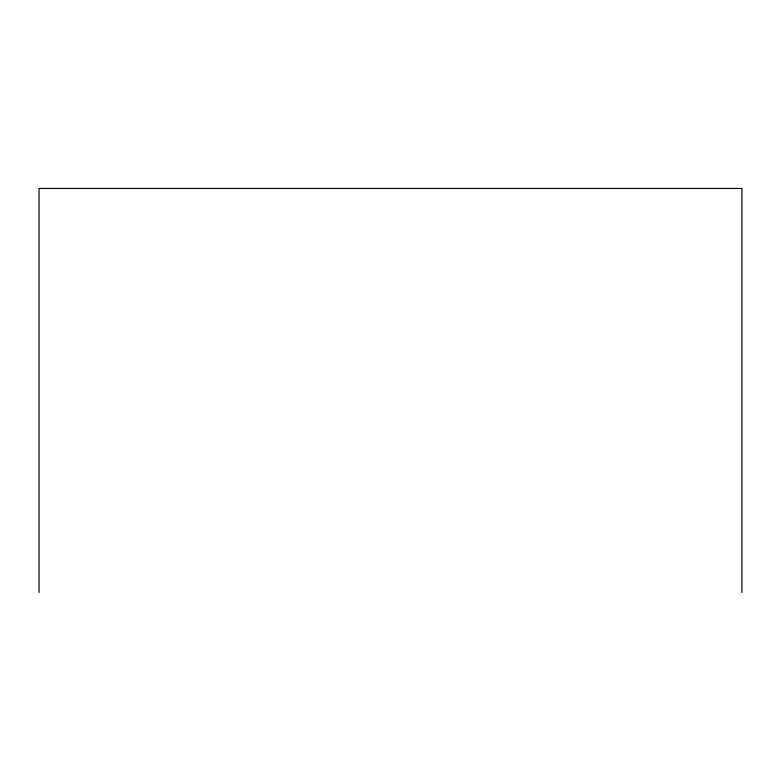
<?xml version="1.0" encoding="UTF-8"?>
<svg xmlns="http://www.w3.org/2000/svg" width="781" height="781" viewBox="0 0 781 781"><rect width="100%" height="100%" fill="white"/><g stroke="black" fill="none" stroke-linecap="round" stroke-linejoin="round"><path stroke-width="1.17" d="M741.95 592.554L741.95 188.446L39.05 188.446L39.05 592.554"/></g></svg>
